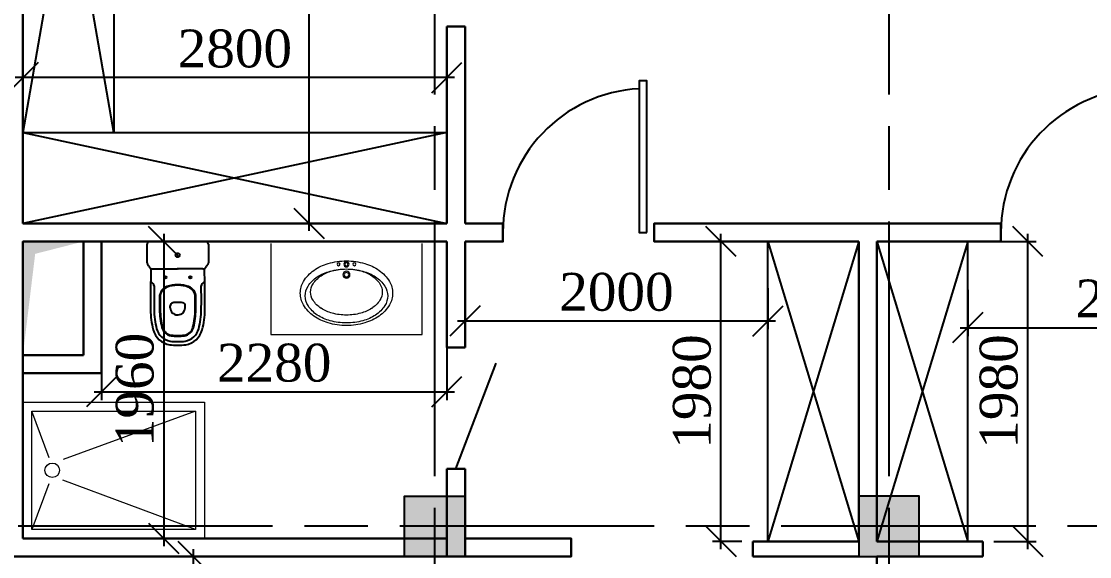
# Model space of a CAD drawing. Header units: inches. Extents: x 2870606 to 3671143, y -733551 to -473558.
# Drawn here: x 3231112 to 3238167, y -512623 to -509090 of the extents above; entities that cross this region are included whole.
import ezdxf

# ---------------------------------------------------------------- set-up
doc = ezdxf.new("R2010")
doc.units = ezdxf.units.IN
doc.header["$MEASUREMENT"] = 0
doc.linetypes.add('ACAD_ISO08W100', pattern=[36, 24, -3, 6, -3])
doc.layers.add('_0', color=7, linetype='Continuous', lineweight=25)
doc.layers.add('SANFURN', color=140, linetype='Continuous')
doc.styles.add('J~stule', font='dutch.ttf')
doc.dimstyles.new('J~style', dxfattribs={"dimscale": 100, "dimtxt": 2.5, "dimasz": 2, "dimexe": 0.55, "dimexo": 0.725, "dimtad": 1, "dimdec": 0, "dimdsep": 46, "dimtxsty": 'J~stule', "dimblk": 'OBLIQUE', "dimcen": 2, "dimdle": 0.5, "dimadec": 0, "dimazin": 0, "dimtfac": 1, "dimtdec": 0, "dimtmove": 0, "dimatfit": 3, "dimfxl": 1, "dimarcsym": 0})

# ---------------------------------------------------------------- blocks, each defined once
blk = doc.blocks.new('_Oblique')
at = {"color": 0, "linetype": 'ByBlock', "lineweight": -2}
blk.add_line((-0.5, -0.5), (0.5, 0.5), dxfattribs=at)
blk = doc.blocks.new('*D362')
at = {"color": 0, "lineweight": -2, "transparency": 16777216}
for p, q in [((3237759, -512573.1), (3237759, -510493.1)), ((3237534.3, -510543.1), (3237814, -510543.1)), ((3237534.7, -512523.1), (3237814, -512523.1))]:
    blk.add_line(p, q, dxfattribs=at)
at = {"layer": 'Defpoints', "color": 0, "lineweight": 35, "transparency": 16777216}
for p in [(3237461.8, -510543.1), (3237759, -510543.1), (3237462.2, -512523.1)]:
    blk.add_point(p, dxfattribs=at)
at = {"color": 0, "lineweight": -2, "transparency": 16777216, "xscale": 200, "yscale": 200, "zscale": 200}
for p, rotation in [((3237759, -510543.1), 90), ((3237759, -512523.1), 270)]:
    blk.add_blockref('_Oblique', p, dxfattribs=dict(at, rotation=rotation))
at = {"color": 0, "transparency": 16777216, "insert": (3237567.9, -511533.1), "char_height": 250, "attachment_point": 5, "rotation": 90, "style": 'J~stule'}
blk.add_mtext('1980', dxfattribs=at)
blk = doc.blocks.new('*D379')
at = {"color": 0, "lineweight": -2, "transparency": 16777216}
for p, q in [((3231122.2, -509414.5), (3231122.2, -509516.1)), ((3233922.2, -509414.5), (3233922.2, -509516.1)), ((3233972.2, -509461.1), (3231072.2, -509461.1))]:
    blk.add_line(p, q, dxfattribs=at)
at = {"layer": 'Defpoints', "color": 0, "lineweight": 35, "transparency": 16777216}
for p in [(3231122.2, -509342), (3233922.2, -509342), (3231122.2, -509461.1)]:
    blk.add_point(p, dxfattribs=at)
at = {"color": 0, "lineweight": -2, "transparency": 16777216, "xscale": 200, "yscale": 200, "zscale": 200, "rotation": 180}
blk.add_blockref('_Oblique', (3231122.2, -509461.1), dxfattribs=at)
at = {"color": 0, "lineweight": -2, "transparency": 16777216, "xscale": 200, "yscale": 200, "zscale": 200}
blk.add_blockref('_Oblique', (3233922.2, -509461.1), dxfattribs=at)
at = {"color": 0, "transparency": 16777216, "insert": (3232522.2, -509270.9), "char_height": 250, "attachment_point": 5, "style": 'J~stule'}
blk.add_mtext('2800', dxfattribs=at)
blk = doc.blocks.new('*D380')
at = {"color": 0, "lineweight": -2, "transparency": 16777216}
for p, q in [((3231642.2, -510784), (3231642.2, -511589.9)), ((3233922.2, -510784), (3233922.2, -511589.9)), ((3231592.2, -511534.9), (3233972.2, -511534.9))]:
    blk.add_line(p, q, dxfattribs=at)
at = {"layer": 'Defpoints', "color": 0, "lineweight": 35, "transparency": 16777216}
for p in [(3231642.2, -510711.5), (3233922.2, -510711.5), (3233922.2, -511534.9)]:
    blk.add_point(p, dxfattribs=at)
at = {"color": 0, "lineweight": -2, "transparency": 16777216, "xscale": 200, "yscale": 200, "zscale": 200, "rotation": 180}
blk.add_blockref('_Oblique', (3231642.2, -511534.9), dxfattribs=at)
at = {"color": 0, "lineweight": -2, "transparency": 16777216, "xscale": 200, "yscale": 200, "zscale": 200}
blk.add_blockref('_Oblique', (3233922.2, -511534.9), dxfattribs=at)
at = {"color": 0, "transparency": 16777216, "insert": (3232782.2, -511344.7), "char_height": 250, "attachment_point": 5, "style": 'J~stule'}
blk.add_mtext('2280', dxfattribs=at)
blk = doc.blocks.new('*D381')
at = {"color": 0, "lineweight": -2, "transparency": 16777216}
for p, q in [((3232052.9, -510493.1), (3232052.9, -512553.1)), ((3231924.3, -510543.1), (3232107.9, -510543.1)), ((3231924.3, -512503.1), (3232107.9, -512503.1))]:
    blk.add_line(p, q, dxfattribs=at)
at = {"layer": 'Defpoints', "color": 0, "lineweight": 35, "transparency": 16777216}
for p in [(3231851.8, -510543.1), (3231851.8, -512503.1), (3232052.9, -512503.1)]:
    blk.add_point(p, dxfattribs=at)
at = {"color": 0, "lineweight": -2, "transparency": 16777216, "xscale": 200, "yscale": 200, "zscale": 200}
for p, rotation in [((3232052.9, -510543.1), 90), ((3232052.9, -512503.1), 270)]:
    blk.add_blockref('_Oblique', p, dxfattribs=dict(at, rotation=rotation))
at = {"color": 0, "transparency": 16777216, "insert": (3231862.1, -511523.1), "char_height": 250, "attachment_point": 5, "rotation": 90, "style": 'J~stule'}
blk.add_mtext('1960', dxfattribs=at)
blk = doc.blocks.new('*D383')
at = {"color": 0, "lineweight": -2, "transparency": 16777216}
for p, q in [((3233011.5, -506293.1), (3233011.5, -510473.1)), ((3233001, -506343.1), (3233066.5, -506343.1)), ((3233001, -510423.1), (3233066.5, -510423.1))]:
    blk.add_line(p, q, dxfattribs=at)
at = {"layer": 'Defpoints', "color": 0, "lineweight": 35, "transparency": 16777216}
for p in [(3232928.5, -506343.1), (3232928.5, -510423.1), (3233011.5, -510423.1)]:
    blk.add_point(p, dxfattribs=at)
at = {"color": 0, "lineweight": -2, "transparency": 16777216, "xscale": 200, "yscale": 200, "zscale": 200}
for p, rotation in [((3233011.5, -506343.1), 90), ((3233011.5, -510423.1), 270)]:
    blk.add_blockref('_Oblique', p, dxfattribs=dict(at, rotation=rotation))
at = {"color": 0, "transparency": 16777216, "insert": (3232821.3, -508383.1), "char_height": 250, "attachment_point": 5, "rotation": 90, "style": 'J~stule'}
blk.add_mtext('4080', dxfattribs=at)
blk = doc.blocks.new('*D384')
at = {"color": 0, "lineweight": -2, "transparency": 16777216}
for p, q in [((3232247.4, -512573.1), (3232247.4, -517153.1)), ((3232268, -512623.1), (3232192.4, -512623.1)), ((3232268, -517103.1), (3232192.4, -517103.1))]:
    blk.add_line(p, q, dxfattribs=at)
at = {"layer": 'Defpoints', "color": 0, "lineweight": 35, "transparency": 16777216}
for p in [(3232340.5, -512623.1), (3232247.4, -517103.1), (3232340.5, -517103.1)]:
    blk.add_point(p, dxfattribs=at)
at = {"color": 0, "lineweight": -2, "transparency": 16777216, "xscale": 200, "yscale": 200, "zscale": 200}
for p, rotation in [((3232247.4, -512623.1), 90), ((3232247.4, -517103.1), 270)]:
    blk.add_blockref('_Oblique', p, dxfattribs=dict(at, rotation=rotation))
at = {"color": 0, "transparency": 16777216, "insert": (3232057.2, -514863.1), "char_height": 250, "attachment_point": 5, "rotation": 90, "style": 'J~stule'}
blk.add_mtext('4480', dxfattribs=at)
blk = doc.blocks.new('cu')
at = {"layer": '_0'}
for p, q in [((0, 0), (0, 186.3)), ((18.2, 200), (141, 200)), ((180, 164), (180, 0)), ((279, 158.9), (261.5, 176.4)), ((0, -2.5), (0, 0)), ((180, -2.5), (180, 0)), ((437, 47), (424.3, 47)), ((0, -5), (0, -2.5)), ((0, -191.3), (0, -5)), ((180, -2.5), (180, -5)), ((180, -169), (180, -5)), ((437, -52), (424.3, -52)), ((141, -205), (18.2, -205)), ((279, -163.9), (261.5, -181.4))]:
    blk.add_line(p, q, dxfattribs=at)
for centre, radius in [((236, 80), 7.5), ((90.2, -2.5), 13.5), ((90.2, -2.5), 13.5), ((236, -85), 7.5)]:
    blk.add_circle(centre, radius, dxfattribs=at)
for centre, radius, start, end in [((8, 186.3), 8, 155.21151, 180.00003), ((18.2, 180), 20, 90, 150.98314), ((141, 181), 19, 34.93724, 90), ((164.8, 197.6), 10, 214.93724, 253.78478), ((155, 164), 25, 23.37762, 73.78478), ((383, -5322.3), 5500, 89.29054, 92.13617), ((155, 164), 25, 360, 23.37762), ((293.1, 173), 20, 225, 270.93637), ((383, -5322.3), 5476, 89.29054, 90.93637), ((444.2, -372.6), 526, 75.46051, 89.29054), ((444.2, -372.6), 550, 75.46051, 89.29054), ((548.7, 30), 134, 8.81618, 75.46052), ((367.5, 42.7), 75, 90.1648, 160.01601), ((367.5, 42.7), 71, 90.1648, 160.01601), ((383, -5322.3), 5440, 89.29054, 90.1648), ((383, -5322.3), 5436, 89.29054, 90.1648), ((444.2, -372.6), 490, 75.46051, 89.29054), ((444.2, -372.6), 486, 75.46051, 89.29054), ((548.7, 30), 70, 8.81618, 75.46052), ((548.7, 30), 74, 8.81618, 75.46052), ((548.7, 30), 110, 8.81618, 75.46052), ((485, 0), 200, 160.01601, 180), ((485, 0), 200, 180, 180.71622), ((485, 0), 196, 160.01601, 180), ((485, 0), 196, 180, 180.73083), ((582, 0), 180, 170.28485, 180), ((424.3, 27), 20, 90, 170.28485), ((437, 0), 47, 0, 90), ((437, 0), 47, 356.95091, 0), ((355, 0), 266, 0, 8.81618), ((355, 0), 266, 359.4615, 0), ((355, 0), 270, 0, 8.81618), ((355, 0), 270, 359.46948, 0), ((355, 0), 306, 0, 8.81618), ((355, 0), 306, 359.53189, 0), ((355, 0), 330, 0, 8.81618), ((485, -5), 200, 179.28378, 180), ((485, -5), 200, 180, 199.98399), ((485, -5), 196, 179.26917, 180), ((485, -5), 196, 180, 199.98399), ((582, 0), 180, 180, 180.7958), ((582, -5), 180, 179.2042, 180), ((582, -5), 180, 180, 189.71515), ((424.3, -32), 20, 189.71515, 270), ((437, -5), 47, 270, 0), ((437, -5), 47, 0, 3.04909), ((548.7, -35), 70, 284.53948, 351.18382), ((548.7, -35), 74, 284.53948, 351.18382), ((548.7, -35), 110, 284.53948, 351.18382), ((548.7, -35), 134, 284.53948, 351.18382), ((355, -5), 266, 351.18382, 0), ((355, -5), 266, 0, 0.5385), ((355, -5), 270, 351.18382, 0), ((355, -5), 270, 0, 0.53052), ((355, -5), 306, 351.18382, 0), ((355, -5), 306, 0, 0.46811), ((355, -5), 330, 351.18382, 0), ((355, 0), 330, 359.56594, 0), ((355, -5), 330, 0, 0.43406), ((367.5, -47.7), 75, 199.98399, 269.8352), ((367.5, -47.7), 71, 199.98399, 269.8352), ((383, 5317.3), 5436, 269.8352, 270.70946), ((383, 5317.3), 5440, 269.8352, 270.70946), ((444.2, 367.6), 486, 270.70946, 284.53949), ((444.2, 367.6), 490, 270.70946, 284.53949), ((8, -191.3), 8, 179.99997, 204.78849), ((18.2, -185), 20, 209.01686, 270), ((141, -186), 19, 270, 325.06276), ((164.8, -202.6), 10, 106.21522, 145.06276), ((155, -169), 25, 286.21522, 336.62238), ((155, -169), 25, 336.62238, 0), ((383, 5317.3), 5500, 267.86383, 270.70946), ((293.1, -178), 20, 89.06363, 135), ((383, 5317.3), 5476, 269.06363, 270.70946), ((444.2, 367.6), 526, 270.70946, 284.53949), ((444.2, 367.6), 550, 270.70946, 284.53949)]:
    blk.add_arc(centre, radius, start, end, dxfattribs=at)
blk = doc.blocks.new('ITYIR6')
at = {"lineweight": 13, "elevation": -58.9}
blk.add_lwpolyline([(2899772.1, 225462.1), (2899772.1, 224862.1), (2898772.1, 224862.1), (2898772.1, 225462.1)], dxfattribs=at)
at = {"lineweight": 13}
for centre, radius in [((2899272.1, 225324.7, -58.9), 17.3), ((2899219.9, 225324.7, -58.9), 9.72), ((2899272.1, 225255.3, -58.9), 23.1), ((2899272.1, 225255.3, -58.9), 14.7), ((2899272.1, 225324.7, -58.9), 10.5), ((2899324.1, 225324.7, -58.9), 9.72)]:
    blk.add_circle(centre, radius, dxfattribs=at)
for centre, radius, start, end in [((2899272.1, 224912.8, -58.9), 434.2, 90, 106.16225), ((2899272.1, 224912.8, -58.9), 434.2, 73.83775, 90), ((2899192.5, 225090.2, -58.9), 237.1, 124.97931, 149.37391), ((2899240.6, 225021.4, -58.9), 321.1, 106.16225, 124.97931), ((2899240.4, 224994.9, -58.9), 294.2, 105.14659, 123.16508), ((2899243.9, 225032.2, -58.9), 257.5, 104.90006, 122.71568), ((2899272.1, 224878, -58.9), 415.4, 90, 105.14659), ((2899272.1, 224926.1, -58.9), 367.3, 90, 104.90006), ((2899272.1, 224926.1, -58.9), 367.3, 75.09994, 90), ((2899272.1, 224878, -58.9), 415.4, 74.85341, 90), ((2899300.3, 225032.2, -58.9), 257.5, 57.28432, 75.09994), ((2899303.7, 224994.9, -58.9), 294.2, 56.83492, 74.85341), ((2899303.6, 225021.4, -58.9), 321.1, 55.02069, 73.83775), ((2899351.7, 225090.2, -58.9), 237.1, 30.62609, 55.02069), ((2899119, 225133.7, -58.9), 151.8, 149.37391, 180), ((2899192.1, 225068.8, -58.9), 205.9, 123.16508, 147.63235), ((2899200.8, 225099.1, -58.9), 177.9, 122.71568, 147.18544), ((2899343.3, 225099.1, -58.9), 177.9, 32.81456, 57.28432), ((2899352, 225068.8, -58.9), 205.9, 32.36765, 56.83492), ((2899425.1, 225133.7, -58.9), 151.8, 0, 30.62609), ((2899119, 225133.7, -58.9), 151.8, 180, 210.62609), ((2899118.7, 225115.4, -58.9), 119, 147.63235, 180), ((2899135.5, 225141.3, -58.9), 100.1, 147.18544, 180), ((2899135.5, 225141.3, -58.9), 100.1, 180, 212.81456), ((2899408.7, 225141.3, -58.9), 100.1, 0, 32.81456), ((2899408.7, 225141.3, -58.9), 100.1, 327.18544, 0), ((2899425.4, 225115.4, -58.9), 119, 0, 32.36765), ((2899425.1, 225133.7, -58.9), 151.8, 329.37391, 0), ((2899192.5, 225177.2, -58.9), 237.1, 210.62609, 235.02069), ((2899118.7, 225115.4, -58.9), 119, 180, 212.36765), ((2899200.8, 225183.4, -58.9), 177.9, 212.81456, 237.28432), ((2899343.3, 225183.4, -58.9), 177.9, 302.71568, 327.18544), ((2899351.7, 225177.2, -58.9), 237.1, 304.97931, 329.37391), ((2899425.4, 225115.4, -58.9), 119, 327.63235, 0), ((2899192.1, 225161.9, -58.9), 205.9, 212.36765, 236.83492), ((2899240.4, 225235.8, -58.9), 294.2, 236.83492, 254.85341), ((2899243.9, 225250.4, -58.9), 257.5, 237.28432, 255.09994), ((2899272.1, 225356.5, -58.9), 367.3, 255.09994, 270), ((2899272.1, 225356.5, -58.9), 367.3, 270, 284.90006), ((2899300.3, 225250.4, -58.9), 257.5, 284.90006, 302.71568), ((2899303.7, 225235.8, -58.9), 294.2, 285.14659, 303.16508), ((2899352, 225161.9, -58.9), 205.9, 303.16508, 327.63235), ((2899240.6, 225246, -58.9), 321.1, 235.02069, 253.83775), ((2899272.1, 225354.6, -58.9), 434.2, 253.83775, 270), ((2899272.1, 225352.7, -58.9), 415.4, 254.85341, 270), ((2899272.1, 225352.7, -58.9), 415.4, 270, 285.14659), ((2899272.1, 225354.6, -58.9), 434.2, 270, 286.16225), ((2899303.6, 225246, -58.9), 321.1, 286.16225, 304.97931)]:
    blk.add_arc(centre, radius, start, end, dxfattribs=at)
blk = doc.blocks.new('uouyotyolt')
at = {"layer": 'SANFURN', "lineweight": 15}
for p, q in [((2860162.5, 280610.8), (2860049, 280918.8)), ((2861129, 280918.8), (2860255.1, 280599.2)), ((2860160.6, 280439.1), (2860049, 280138.8)), ((2861129, 280138.8), (2860252.6, 280464.1))]:
    blk.add_line(p, q, dxfattribs=at)
for points in [[(2859989, 280078.8), (2859989, 280978.8), (2861189, 280978.8), (2861189, 280078.8)], [(2860049, 280138.8), (2860049, 280918.8), (2861129, 280918.8), (2861129, 280138.8)]]:
    blk.add_lwpolyline(points, close=True, dxfattribs=at)
blk.add_circle((2860182.8, 280528.8), 48, dxfattribs=at)
blk = doc.blocks.new('*D394')
at = {"color": 0, "lineweight": -2, "transparency": 16777216}
for p, q in [((3235732.3, -512573.1), (3235732.3, -510493.1)), ((3235894.7, -510543.1), (3235677.3, -510543.1)), ((3235869.7, -512523.1), (3235677.3, -512523.1))]:
    blk.add_line(p, q, dxfattribs=at)
at = {"layer": 'Defpoints', "color": 0, "lineweight": 35, "transparency": 16777216}
for p in [(3235732.3, -510543.1), (3235967.2, -510543.1), (3235942.2, -512523.1)]:
    blk.add_point(p, dxfattribs=at)
at = {"color": 0, "lineweight": -2, "transparency": 16777216, "xscale": 200, "yscale": 200, "zscale": 200}
for p, rotation in [((3235732.3, -510543.1), 90), ((3235732.3, -512523.1), 270)]:
    blk.add_blockref('_Oblique', p, dxfattribs=dict(at, rotation=rotation))
at = {"color": 0, "transparency": 16777216, "insert": (3235541.3, -511533.1), "char_height": 250, "attachment_point": 5, "rotation": 90, "style": 'J~stule'}
blk.add_mtext('1980', dxfattribs=at)
blk = doc.blocks.new('*D420')
at = {"color": 0, "lineweight": -2, "transparency": 16777216}
for p, q in [((3237362.2, -510861.4), (3237362.2, -511167.1)), ((3239542.2, -510861.4), (3239542.2, -511167.1)), ((3237312.2, -511112.1), (3239592.2, -511112.1))]:
    blk.add_line(p, q, dxfattribs=at)
at = {"layer": 'Defpoints', "color": 0, "lineweight": 35, "transparency": 16777216}
for p in [(3237362.2, -510788.9), (3239542.2, -510788.9), (3239542.2, -511112.1)]:
    blk.add_point(p, dxfattribs=at)
at = {"color": 0, "lineweight": -2, "transparency": 16777216, "xscale": 200, "yscale": 200, "zscale": 200, "rotation": 180}
blk.add_blockref('_Oblique', (3237362.2, -511112.1), dxfattribs=at)
at = {"color": 0, "lineweight": -2, "transparency": 16777216, "xscale": 200, "yscale": 200, "zscale": 200}
blk.add_blockref('_Oblique', (3239542.2, -511112.1), dxfattribs=at)
at = {"color": 0, "transparency": 16777216, "insert": (3238452.2, -510921), "char_height": 250, "attachment_point": 5, "style": 'J~stule'}
blk.add_mtext('2180', dxfattribs=at)
blk = doc.blocks.new('*D474')
at = {"color": 0, "lineweight": -2, "transparency": 16777216}
for p, q in [((3234042.2, -510851.7), (3234042.2, -511122.1)), ((3236042.2, -510851.8), (3236042.2, -511122.1)), ((3233992.2, -511067.1), (3236092.2, -511067.1))]:
    blk.add_line(p, q, dxfattribs=at)
at = {"layer": 'Defpoints', "color": 0, "lineweight": 35, "transparency": 16777216}
for p in [(3234042.2, -510779.2), (3236042.2, -510779.3, 2.9), (3236042.2, -511067.1)]:
    blk.add_point(p, dxfattribs=at)
at = {"color": 0, "lineweight": -2, "transparency": 16777216, "xscale": 200, "yscale": 200, "zscale": 200, "rotation": 180}
blk.add_blockref('_Oblique', (3234042.2, -511067.1), dxfattribs=at)
at = {"color": 0, "lineweight": -2, "transparency": 16777216, "xscale": 200, "yscale": 200, "zscale": 200}
blk.add_blockref('_Oblique', (3236042.2, -511067.1), dxfattribs=at)
at = {"color": 0, "transparency": 16777216, "insert": (3235042.2, -510877.1), "char_height": 250, "attachment_point": 5, "style": 'J~stule'}
blk.add_mtext('2000', dxfattribs=at)

msp = doc.modelspace()

# ---------------------------------------------------------------- hatches: boundary and pattern name
h = msp.add_hatch(color=256)
h.dxf.hatch_style = 1
h.paths.add_polyline_path([(3233642.2, -512623.13), (3233642.2, -512223.13), (3234042.2, -512223.13), (3234042.2, -512623.13)])
h = msp.add_hatch(color=256)
h.dxf.hatch_style = 1
h.paths.add_polyline_path([(3237042.2, -512623.13), (3237042.2, -512223.13), (3236642.2, -512223.13), (3236642.2, -512623.13)])

# ---------------------------------------------------------------- linework, layer by layer
at = {"color": 252, "linetype": 'ACAD_ISO08W100', "ltscale": 70}
for p, q in [((3233842.2, -524692.02), (3233842.2, -496403.85)), ((3236842.2, -524692.02), (3236842.2, -496403.85)), ((3290731.11, -512423.13), (3224837.42, -512423.13))]:
    msp.add_line(p, q, dxfattribs=at)
at = {"lineweight": 30}
for p, q in [((3231122.2, -506343.13), (3231122.2, -510423.13)), ((3233922.2, -509123.13), (3233922.2, -510423.13)), ((3233922.2, -509123.13), (3234042.2, -509123.13)), ((3234042.2, -509123.13), (3234042.2, -510423.13)), ((3231122.2, -510423.13), (3233922.2, -510423.13)), ((3237581.84, -510423.13, 58.88), (3237581.84, -510543.13, 58.88)), ((3231122.2, -510543.13), (3233922.2, -510543.13)), ((3231122.2, -510543.13), (3231122.2, -512503.13)), ((3233922.2, -510543.13), (3233922.2, -511243.13)), ((3234042.2, -510543.13), (3234042.2, -511243.13)), ((3236642.2, -512523.13, -58.88), (3236642.2, -510543.13)), ((3236762.2, -512523.13, -58.88), (3236762.2, -510543.13)), ((3233922.2, -511243.13), (3234042.2, -511243.13)), ((3233922.2, -512043.13), (3233922.2, -512503.13)), ((3233922.2, -512043.13), (3234042.2, -512043.13)), ((3234042.2, -512043.13), (3234042.2, -512623.13)), ((3231122.2, -512503.13), (3233922.2, -512503.13)), ((3233922.2, -512623.13), (3233922.2, -512503.13)), ((3234042.2, -512623.13), (3234042.2, -512503.13)), ((3236642.2, -512523.13), (3235942.16, -512523.13)), ((3235942.16, -512523.13), (3235942.16, -512623.13)), ((3236762.2, -512523.13), (3237462.24, -512523.13)), ((3237462.24, -512523.13), (3237462.24, -512623.13)), ((3231002.2, -512623.13), (3234042.2, -512623.13)), ((3236642.2, -512623.13), (3235942.16, -512623.13)), ((3236762.2, -518223.13), (3236762.2, -512623.13, -58.88)), ((3236762.2, -512623.13), (3237462.24, -512623.13))]:
    msp.add_line(p, q, dxfattribs=at)
for p, q in [((3231722.2, -506343.13), (3231122.2, -509823.13)), ((3231722.2, -509823.13), (3231122.2, -506343.13)), ((3231722.2, -506343.13), (3231722.2, -509823.13)), ((3231122.2, -509823.13), (3233922.2, -509823.13)), ((3231122.2, -509823.13), (3233922.2, -510423.13)), ((3233922.2, -509823.13), (3231122.2, -510423.13)), ((3236042.2, -512523.13, -58.88), (3236042.2, -510543.13, 11.29)), ((3237362.2, -512523.13), (3237362.2, -510543.13)), ((3233982.2, -512043.13), (3234247.99, -511345.37)), ((3236042.2, -512523.13), (3236642.2, -512523.13)), ((3237362.2, -512523.13), (3236762.2, -512523.13))]:
    msp.add_line(p, q)
for points in [[(3235242.2, -510483.13), (3235242.2, -509483.13), (3235192.2, -509483.13), (3235192.2, -510483.13)], [(3234042.2, -512223.13), (3234042.2, -512623.13), (3233642.2, -512623.13), (3233642.2, -512223.13)], [(3236642.2, -512223.13), (3236642.2, -512623.13), (3237042.2, -512623.13), (3237042.2, -512223.13)]]:
    msp.add_lwpolyline(points, close=True)
for points in [[(3234042.2, -510423.13), (3234292.2, -510423.13), (3234292.2, -510543.13), (3234042.2, -510543.13)], [(3237581.84, -510423.13), (3235292.2, -510423.13), (3235292.2, -510543.13), (3236642.2, -510543.13)], [(3231122.2, -511413.13), (3231122.2, -510543.13), (3231642.2, -510543.13), (3231642.2, -511413.13), (3231122.2, -511413.13)], [(3237581.84, -510543.13), (3236762.2, -510543.13)], [(3234042.2, -512623.13), (3234742.2, -512623.13), (3234742.2, -512503.13), (3234042.2, -512503.13)]]:
    msp.add_lwpolyline(points, dxfattribs=at)
msp.add_lwpolyline([(3231522.2, -511293.13), (3231522.2, -510543.13), (3231122.2, -510543.13), (3231122.2, -511293.13)], close=True, dxfattribs=at)
at = {"elevation": 58.88}
for points in [[(3236042.2, -510543.13), (3236642.2, -512523.13)], [(3237362.2, -510543.13), (3236762.2, -512523.13)]]:
    msp.add_lwpolyline(points, dxfattribs=at)
for points in [[(3236642.2, -510543.13), (3236042.2, -512523.13)], [(3236762.2, -510543.13), (3237362.2, -512523.13)]]:
    msp.add_lwpolyline(points)
for centre, radius, start, end in [((3235242.2, -510483.13), 950, 93.016961, 180.000038), ((3238530.23, -510479.79), 948.4, 92.924961, 180.201966)]:
    msp.add_arc(centre, radius, start, end)
msp.add_solid([(3231122.2, -511293.13), (3231122.2, -510543.13), (3231203.52, -510624.45), (3231522.2, -510543.13)])

# ---------------------------------------------------------------- block references
at = {"rotation": 269.9999986392983}
msp.add_blockref('cu', (3232147.2, -510543.13), dxfattribs=at)
at = {"color": 1, "xscale": -1}
msp.add_blockref('ITYIR6', (6132531.18, -736017.91, 58.88), dxfattribs=at)
at = {"color": 1}
msp.add_blockref('uouyotyolt', (371133.21, -792581.96), dxfattribs=at)

# ---------------------------------------------------------------- dimensions: what is measured, and where the dimension line sits
for base, p1, p2, picture, middle in [((3233011.53, -510423.13), (3232928.54, -506343.13), (3232928.54, -510423.13), '*D383', (3232821.35, -508383.13)), ((3232052.93, -512503.13), (3231851.76, -510543.13), (3231851.76, -512503.13), '*D381', (3231862.05, -511523.13)), ((3235732.31, -510543.13), (3235942.16, -512523.13), (3235967.2, -510543.13), '*D394', (3235541.25, -511533.13)), ((3237759, -510543.13), (3237462.24, -512523.13), (3237461.84, -510543.13), '*D362', (3237567.94, -511533.13)), ((3232247.41, -517103.12), (3232340.46, -512623.13), (3232340.46, -517103.12), '*D384', (3232057.22, -514863.13))]:
    dim = msp.add_linear_dim(base=base, p1=p1, p2=p2, angle=90, dimstyle='J~style', override={"dimdec": 1, "dimtdec": 1})
    dim.commit()
    dim.dimension.update_dxf_attribs({"geometry": picture, "text_midpoint": middle})
for base, p1, p2, picture, middle in [((3231122.2, -509461.08), (3233922.2, -509342.01), (3231122.2, -509342.01), '*D379', (3232522.2, -509270.89)), ((3233922.2, -511534.92), (3231642.2, -510711.49), (3233922.2, -510711.49), '*D380', (3232782.2, -511344.74)), ((3236042.2, -511067.06), (3234042.2, -510779.19), (3236042.2, -510779.29, 2.93), '*D474', (3235042.2, -510877.05)), ((3239542.2, -511112.07), (3237362.2, -510788.87), (3239542.2, -510788.87), '*D420', (3238452.2, -510921.02))]:
    dim = msp.add_linear_dim(base=base, p1=p1, p2=p2, dimstyle='J~style', override={"dimdec": 1, "dimtdec": 1})
    dim.commit()
    dim.dimension.update_dxf_attribs({"geometry": picture, "text_midpoint": middle})

doc.saveas('drawing.dxf')
